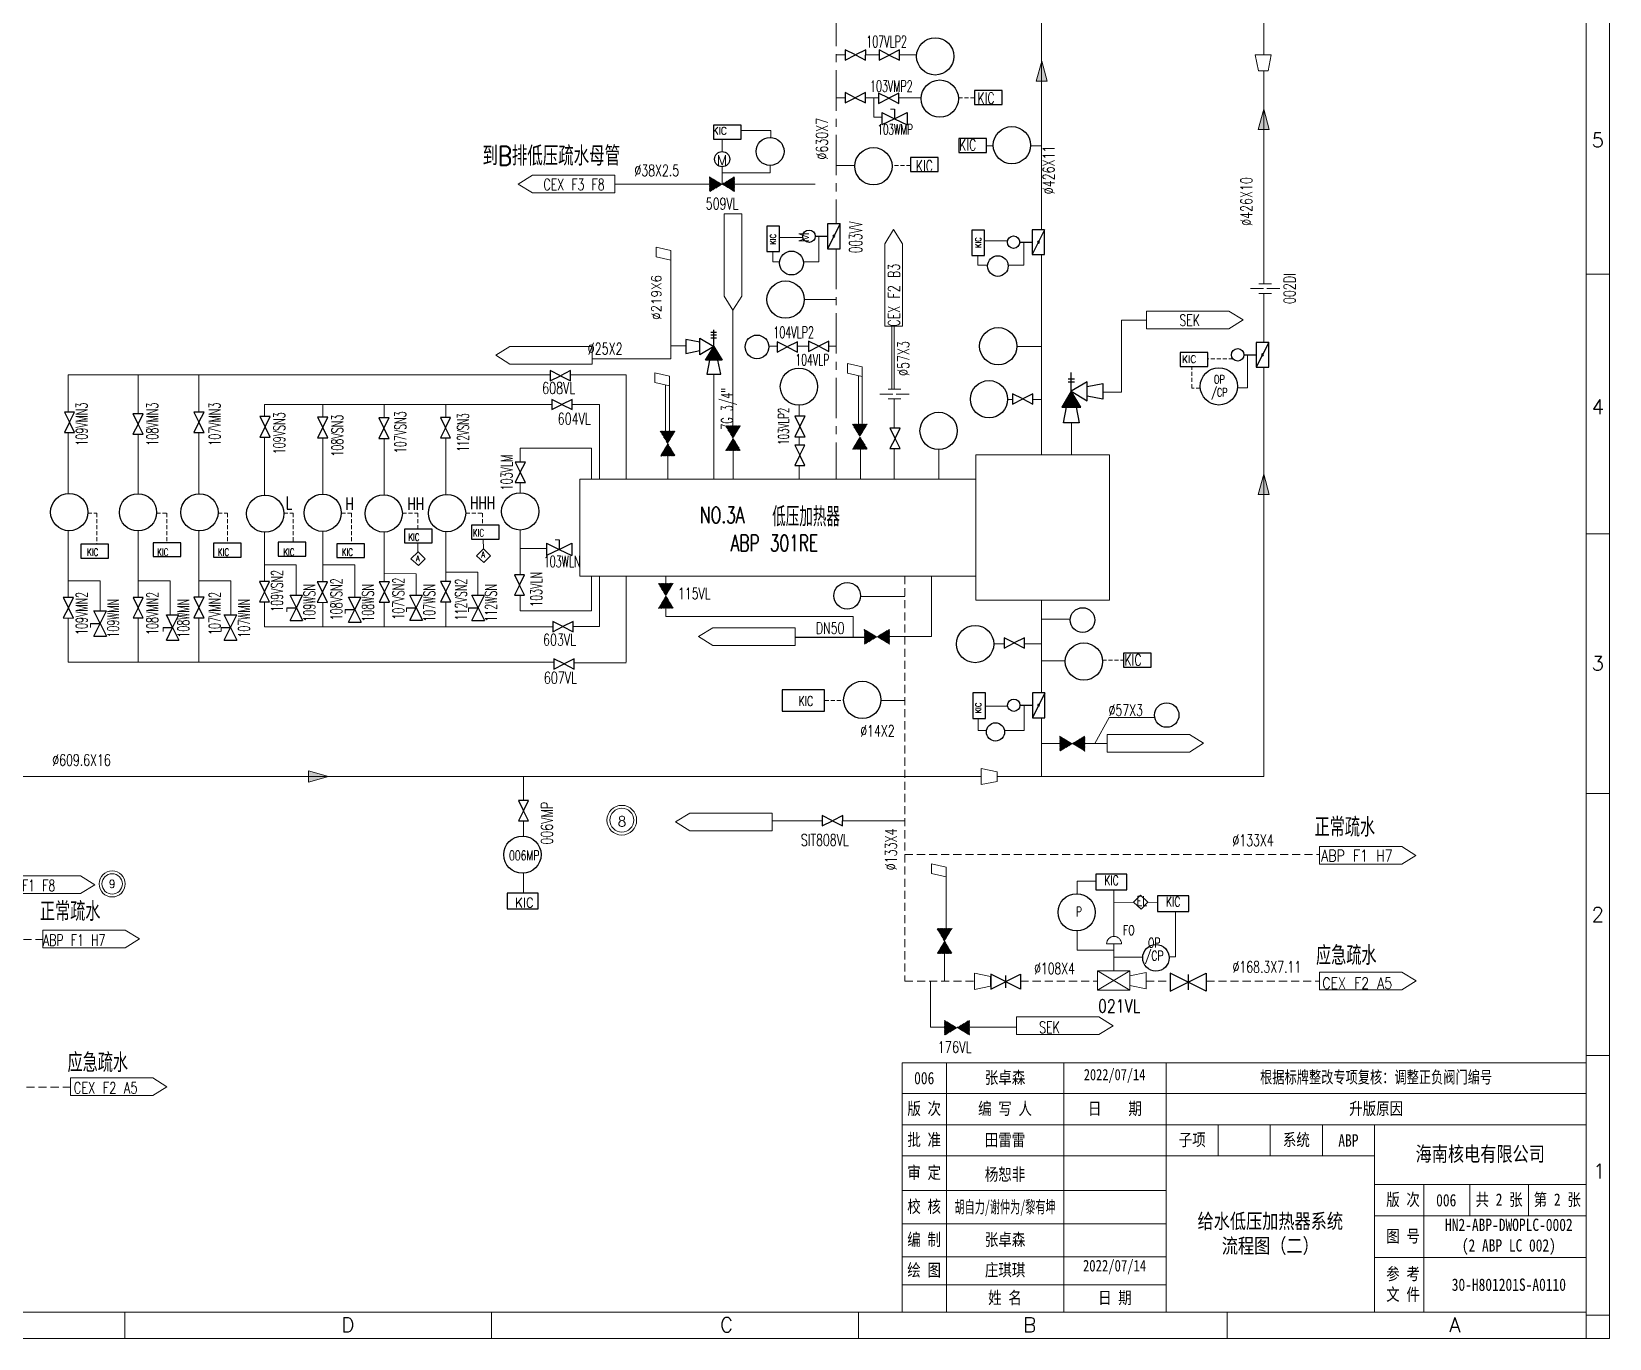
# Model space of a CAD drawing. Extents: x 1625 to 2548, y -928 to -269.
# Drawn here: x 2058.8 to 2547.6, y -928 to -523.1 of the extents above; entities that cross this region are included whole.
import ezdxf
from ezdxf.enums import TextEntityAlignment as Align

# ---------------------------------------------------------------- set-up
doc = ezdxf.new("R2010")
doc.units = 0
doc.header["$LTSCALE"] = 5
doc.header["$MEASUREMENT"] = 0
for name, pattern in [('CENTERX2', [4, 2.5, -0.5, 0.5, -0.5]), ('DASHED', [0.75, 0.5, -0.25]), ('DASHED2', [0.375, 0.25, -0.125]), ('HIDDEN', [7, 5, -2])]:
    doc.linetypes.add(name, pattern=pattern)
doc.layers.get('0').update_dxf_attribs({"linetype": 'CONTINUOUS'})
for name, color, linetype in [('1', 1, 'CONTINUOUS'), ('INSTRUMENT', 7, 'CONTINUOUS'), ('L1_', 7, 'CONTINUOUS')]:
    doc.layers.add(name, color=color, linetype=linetype)
doc.layers.add('TEXT', color=7, linetype='CONTINUOUS', lineweight=13)
doc.styles.add('HZ', font='txt', dxfattribs={"width": 0.73, "bigfont": 'hztxt'})
doc.styles.add('ROMANS', font='romans', dxfattribs={"width": 0.8, "height": 3, "bigfont": 'hztxt'})
doc.styles.get("Standard").update_dxf_attribs({"font": 'txt', "bigfont": 'hztxt'})
doc.styles.add('ZAD_STYLE', font='')
doc.styles.add('设备标注文字', font='txt.shx', dxfattribs={"width": 0.8, "height": 2, "bigfont": 'hztxt.shx'})
doc.styles.add('设备编号文字', font='txt.shx', dxfattribs={"height": 1.6, "bigfont": 'hztxt.shx'})
doc.styles.get('ZAD_STYLE').set_extended_font_data('SimSun')

# ---------------------------------------------------------------- blocks, each defined once
blk = doc.blocks.new('-传感器')
blk.add_circle((0, 0), 5.77)
blk = doc.blocks.new('-KIC')
blk.add_lwpolyline([(0, 0), (0, -6.57), (13.14, -6.57), (13.14, 0)], close=True)
blk = doc.blocks.new('-隔离阀')
for p, q in [((0.41, -0.14), (1.99, -3.31)), ((3.58, -0.14), (0.41, -0.14)), ((1.99, -3.31), (0.41, -6.47)), ((1.99, -3.31), (3.58, -0.14)), ((3.58, -6.48), (1.99, -3.31)), ((0.41, -6.47), (3.58, -6.48))]:
    blk.add_line(p, q)
at = {"const_width": 0.01}
blk.add_lwpolyline([(0.41, -0.14), (3.58, -0.14), (0.41, -6.47), (3.58, -6.48), (0.41, -0.14)], dxfattribs=at)
blk = doc.blocks.new('-控制器')
at = {"layer": 'TEXT', "color": 0, "lineweight": 13}
for p, q in [((1939.09, -699.21), (1939.09, -654.17)), ((1939.09, -654.17), (1980.49, -654.17)), ((1980.49, -654.17), (1980.49, -699.21)), ((1980.49, -699.21), (1939.09, -699.21))]:
    blk.add_line(p, q, dxfattribs=at)
blk.add_lwpolyline([(1939.09, -661.68), (1816.47, -661.68), (1816.47, -691.71), (1939.09, -691.71)], dxfattribs=at)
blk = doc.blocks.new('-方向')
at = {"layer": 'TEXT', "color": 0, "lineweight": 13}
blk.add_lwpolyline([(0.23, -0.29), (4.64, -3.03), (30.15, -3.03), (30.15, 2.44), (4.64, 2.44), (0.23, -0.29)], dxfattribs=at)
blk = doc.blocks.new('-隔离阀_关')
h = blk.add_hatch()
h.set_pattern_fill('ANSI31', color=256)
h.set_pattern_definition([(45, (-1783, -505), (-0.088388348, 0.088388348), [])])
h.paths.add_polyline_path([(-3.15, -2.99), (0.7, -0.68), (-3.15, 1.63)])
h.paths.add_polyline_path([(4.55, -2.99), (4.55, 1.63), (0.7, -0.68)])
at = {"const_width": 0.01}
blk.add_lwpolyline([(-3.15, 1.63), (-3.15, -2.99), (4.55, 1.63), (4.55, -2.99), (-3.15, 1.63)], dxfattribs=at)
blk = doc.blocks.new('-监控器')
at = {"color": 10}
for p, q in [((-3.38, 1.9), (-3.38, -2)), ((-3.38, 1.9), (0.53, -0.05)), ((0.53, 2.91), (0.53, -0.05)), ((0.53, -0.05), (4.43, 1.9)), ((4.43, 1.9), (4.43, -2)), ((0.53, -0.05), (-3.38, -2)), ((0.53, -0.05), (4.43, -2))]:
    blk.add_line(p, q, dxfattribs=at)
at = {"color": 1, "lineweight": 13}
blk.add_line((0.53, 2.91), (-0.7, 2.91), dxfattribs=at)
blk = doc.blocks.new('-安全阀_下右')
blk.add_hatch(color=256).paths.add_polyline_path([(2.67, -4.75), (-0.26, 0.13), (-3.19, -4.75)])
for p, q in [((-0.26, 0.13), (-0.26, 5.99)), ((-0.26, 0.13), (-3.19, -4.75)), ((-1.23, 4.04), (0.72, 4.04)), ((-1.23, 3.06), (0.72, 3.06)), ((4.62, 3.06), (-0.26, 0.13)), ((-0.26, 0.13), (4.62, -2.79)), ((2.67, -4.75), (-0.26, 0.13)), ((4.62, -2.79), (4.62, 3.06)), ((4.62, 1.6), (9.5, 2.57)), ((4.62, -1.33), (4.62, 1.6)), ((9.5, 2.57), (9.5, -2.31)), ((-3.19, -4.75), (2.67, -4.75)), ((-2.7, -9.63), (-1.72, -4.75)), ((-1.72, -4.75), (1.21, -4.75)), ((1.21, -4.75), (2.18, -9.63)), ((9.5, -2.31), (4.62, -1.33)), ((2.18, -9.63), (-2.7, -9.63))]:
    blk.add_line(p, q)
blk = doc.blocks.new('-安全阀_下左')
blk.add_hatch(color=256).paths.add_polyline_path([(2.1, -3.87), (-0.48, 0.44), (-3.07, -3.87)])
for p, q in [((-0.48, 0.44), (-0.48, 5.61)), ((-9.1, 2.6), (-9.1, -1.71)), ((-4.79, 1.73), (-9.1, 2.6)), ((-4.79, -2.15), (-4.79, 3.03)), ((-4.79, 3.03), (-0.48, 0.44)), ((-4.79, -0.85), (-4.79, 1.73)), ((-0.48, 0.44), (-4.79, -2.15)), ((-3.07, -3.87), (-0.48, 0.44)), ((0.38, 4.75), (-1.35, 4.75)), ((0.38, 3.89), (-1.35, 3.89)), ((0.38, 3.03), (-1.35, 3.03)), ((-0.48, 0.44), (2.1, -3.87)), ((-9.1, -1.71), (-4.79, -0.85)), ((2.1, -3.87), (-3.07, -3.87)), ((-1.78, -3.87), (-2.64, -8.18)), ((0.81, -3.87), (-1.78, -3.87)), ((1.67, -8.18), (0.81, -3.87)), ((-2.64, -8.18), (1.67, -8.18))]:
    blk.add_line(p, q)
blk = doc.blocks.new('-闸阀')
for p, q in [((5.13, -2.55), (-6.05, 3.04)), ((-6.05, -2.55), (5.13, 3.04)), ((-6.05, 3.04), (-6.05, -2.55)), ((-0.46, 2.57), (-0.46, -2.09)), ((5.13, 3.04), (5.13, -2.55))]:
    blk.add_line(p, q)
blk = doc.blocks.new('-单向闸阀')
for p, q in [((5.31, -2.04), (-3.94, 2.59)), ((-3.94, -2.04), (5.31, 2.59)), ((-3.94, 2.59), (-3.94, -2.04)), ((0.69, 2.2), (0.69, -1.65)), ((5.31, 2.59), (5.31, -2.04))]:
    blk.add_line(p, q)
at = {"layer": 'TEXT', "color": 0, "lineweight": 13}
blk.add_lwpolyline([(-8.95, -2.13), (-8.95, 2.87), (-3.95, 1.87), (-3.95, -1.13)], close=True, dxfattribs=at)
blk = doc.blocks.new('-电动蝶阀')
h = blk.add_hatch(color=256)
h.paths.add_polyline_path([(0.22, -1.12, 0.557537), (0.05, -0.85, 0.284079), (-0.12, -0.95)])
h.paths.add_polyline_path([(-0.12, -0.95, 0.557537), (0.05, -1.22, 0.284079), (0.22, -1.12)])
for p, q in [((2.55, -2.28), (-2.45, 0.22)), ((-2.45, 0.22), (-2.45, -2.28)), ((2.55, 0.22), (-2.45, 0.22)), ((0.05, 2.72), (0.05, 0.22)), ((2.55, -2.28), (2.55, 0.22)), ((-2.45, -2.28), (2.55, -2.28))]:
    blk.add_line(p, q)
blk.add_circle((0.05, 3.97), 1.25)
for start, end in [(90, 270), (270, 90)]:
    blk.add_arc((0.05, -1.03), 0.188, start, end)
blk = doc.blocks.new('-单向控制器')
at = {"layer": 'TEXT', "color": 0, "lineweight": 13}
for p, q in [((4.99, 2.87), (-5.02, 2.87)), ((4.99, -3.13), (-5.02, -3.13))]:
    blk.add_line(p, q, dxfattribs=at)
for points in [[(4.99, 2.87), (4.99, -3.13), (-5.02, 2.87), (-5.02, -3.13)], [(9.99, -2.63), (9.99, 2.37), (4.99, 1.37), (4.99, -1.63)]]:
    blk.add_lwpolyline(points, close=True, dxfattribs=at)
blk = doc.blocks.new('-分层器')
at = {"layer": 'TEXT', "color": 0, "lineweight": 13}
blk.add_lwpolyline([(3.81, 0.43), (-0.13, -3.51), (-4.5, 0.43), (-0.35, 4.59)], close=True, dxfattribs=at)
blk = doc.blocks.new('-蓄水池')
at = {"layer": 'TEXT', "color": 0, "lineweight": 13}
blk.add_line((-1.56, -1.02), (3.06, -1.02), dxfattribs=at)
blk.add_arc((0.75, -1.02), 2.31, 0, 180, dxfattribs=at)
blk = doc.blocks.new('-增压器')
at = {"layer": 'TEXT', "color": 0, "lineweight": 13}
blk.add_lwpolyline([(-2.02, -2.4), (-2.02, 2.6), (2.99, 1.6), (2.99, -1.4)], close=True, dxfattribs=at)
blk = doc.blocks.new('-缓流器')
at = {"layer": 'TEXT', "color": 0, "lineweight": 13}
for p, q in [((-0.9, 0.56), (-3.9, 0.56)), ((0.1, 0.56), (-2.9, 0.56)), ((1.6, 2.06), (-1.4, 2.06)), ((2.6, 2.06), (-0.4, 2.06)), ((1.1, 0.56), (4.1, 0.56)), ((2.1, 0.56), (5.11, 0.56)), ((1.6, -0.94), (-1.4, -0.94)), ((2.6, -0.94), (-0.4, -0.94))]:
    blk.add_line(p, q, dxfattribs=at)
blk = doc.blocks.new('-指示器')
at = {"layer": 'TEXT', "color": 0, "lineweight": 13}
for p, q in [((-2.5, 2.33), (-2.5, -0.67)), ((2.03, 1.33), (-2.5, 2.33)), ((2.03, -1.85), (2.03, 1.33)), ((2.03, -1.68), (-2.5, -0.67))]:
    blk.add_line(p, q, dxfattribs=at)

msp = doc.modelspace()

# ---------------------------------------------------------------- hatches: boundary and pattern name
at = {"lineweight": 13}
h = msp.add_hatch(color=0, dxfattribs=at)
h.paths.add_polyline_path([(2371.69, -532.28), (2371.69, -538.53), (2373.41, -538.53)])
h.paths.add_polyline_path([(2371.69, -532.28), (2371.69, -532.28), (2369.92, -538.53), (2371.69, -538.53)])
h = msp.add_hatch(color=0, dxfattribs=at)
h.paths.add_polyline_path([(2440.48, -547.18), (2440.48, -553.43), (2442.2, -553.43)])
h.paths.add_polyline_path([(2440.48, -547.18), (2440.48, -547.18), (2438.71, -553.43), (2440.48, -553.43)])
h = msp.add_hatch(color=0, dxfattribs=at)
h.paths.add_polyline_path([(2440.48, -660.27), (2440.48, -666.51), (2442.2, -666.51)])
h.paths.add_polyline_path([(2440.48, -660.27), (2440.48, -660.27), (2438.71, -666.51), (2440.48, -666.51)])
h = msp.add_hatch(color=0, dxfattribs=at)
h.paths.add_polyline_path([(2150.75, -753.92), (2144.5, -753.92), (2144.5, -755.64)])
h.paths.add_polyline_path([(2150.75, -753.92), (2150.75, -753.92), (2144.5, -752.15), (2144.5, -753.92)])

# ---------------------------------------------------------------- linework, layer by layer
at = {"color": 0, "lineweight": 13}
for p, q in [((2540.32, -920.75), (2540.32, -276.82)), ((2371.67, -584.52), (2371.67, -519.43)), ((2440.46, -519.43), (2440.46, -530.34)), ((2327.64, -530.31), (2332.95, -530.31)), ((2371.69, -532.28), (2369.92, -538.53)), ((2373.41, -538.53), (2371.69, -532.28)), ((2369.92, -538.53), (2373.41, -538.53)), ((2327.45, -543.67), (2334.35, -543.67)), ((2440.48, -547.18), (2438.71, -553.43)), ((2442.2, -553.43), (2440.48, -547.18)), ((2272.69, -560.32), (2272.69, -556.47)), ((2278.57, -553.74), (2287.75, -553.74)), ((2287.75, -553.74), (2287.73, -555.96)), ((2438.71, -553.43), (2442.2, -553.43)), ((2272.68, -570.45), (2272.68, -565.01)), ((2287.61, -566.91), (2272.68, -566.91)), ((2287.61, -564.59), (2287.61, -566.91)), ((2302.6, -586.54), (2302.6, -594.51)), ((2288.39, -594.51), (2288.39, -591.28)), ((2290.44, -586.91), (2297.72, -586.91)), ((2353.98, -587.94), (2361.1, -587.94)), ((2366.16, -588.37), (2366.16, -595.53)), ((2290.47, -594.51), (2288.39, -594.51)), ((2302.6, -594.51), (2297.84, -594.51)), ((2351.94, -595.53), (2351.94, -592.55)), ((2354.93, -595.53), (2351.94, -595.53)), ((2366.16, -595.53), (2361.29, -595.53)), ((2371.67, -592.21), (2371.67, -654.25)), ((2440.46, -604.25), (2440.46, -619.44)), ((2298.1, -606.16), (2308.03, -606.16)), ((2396.41, -634.86), (2396.41, -612.5)), ((2404.19, -612.5), (2396.41, -612.5)), ((2256.82, -624.53), (2256.82, -620.52)), ((2289.7, -620.59), (2287.13, -620.59)), ((2299.45, -620.59), (2296.04, -620.59)), ((2305.79, -620.59), (2308.03, -620.59)), ((2232.47, -624.53), (2256.82, -624.53)), ((2435.45, -623.29), (2435.45, -633.5)), ((2219.41, -629.51), (2070.07, -629.51)), ((2070.07, -641), (2070.07, -629.51)), ((2091.81, -641.53), (2091.81, -629.51)), ((2110.62, -641), (2110.62, -629.51)), ((2242.99, -636.12), (2242.99, -629.51)), ((2440.46, -627.13), (2440.46, -753.9)), ((2390.62, -634.86), (2396.41, -634.86)), ((2435.45, -633.5), (2432.31, -633.5)), ((2219.88, -638.61), (2130.87, -638.61)), ((2130.87, -642.41), (2130.87, -638.61)), ((2148.98, -642.62), (2148.98, -638.61)), ((2168.01, -642.83), (2168.01, -638.61)), ((2187.1, -642.67), (2187.1, -638.61)), ((2242.99, -661.76), (2242.99, -636.12)), ((2296.52, -642.3), (2296.52, -638.9)), ((2070.07, -647.33), (2070.07, -666.24)), ((2091.81, -647.87), (2091.81, -666.29)), ((2110.62, -647.33), (2110.62, -666.3)), ((2130.87, -648.75), (2130.87, -666.7)), ((2148.98, -648.95), (2148.98, -666.43)), ((2168.01, -649.17), (2168.01, -666.64)), ((2187.1, -649.01), (2187.1, -666.54)), ((2296.52, -648.64), (2296.52, -651.21)), ((2210.07, -652.16), (2232.26, -652.16)), ((2210.07, -652.16), (2210.07, -656.47)), ((2232.26, -652.16), (2232.26, -661.76)), ((2255.88, -654.6), (2255.88, -661.76)), ((2232.26, -661.76), (2232.26, -661.76)), ((2440.48, -660.26), (2438.71, -666.51)), ((2442.2, -666.51), (2440.48, -660.27)), ((2438.71, -666.51), (2442.2, -666.51)), ((2070.07, -677.75), (2070.07, -698.45)), ((2091.81, -677.82), (2091.81, -698.44)), ((2110.62, -677.83), (2110.62, -698.36)), ((2130.87, -678.22), (2130.87, -693.46)), ((2148.98, -677.96), (2148.98, -693.6)), ((2168.01, -678.17), (2168.01, -693.56)), ((2187.1, -678.05), (2187.1, -693.45)), ((2210.07, -683.24), (2218.28, -683.24)), ((2140.78, -688.29), (2130.87, -688.29)), ((2140.78, -697.74), (2140.78, -688.29)), ((2158.89, -688.29), (2148.98, -688.29)), ((2158.89, -698.3), (2158.89, -688.29)), ((2079.98, -693.23), (2070.07, -693.23)), ((2079.98, -702.61), (2079.98, -693.23)), ((2101.72, -693.23), (2091.81, -693.23)), ((2101.72, -703.85), (2101.72, -693.23)), ((2120.52, -693.23), (2110.62, -693.23)), ((2120.52, -703.83), (2120.52, -693.23)), ((2177.92, -691.07), (2168.01, -691.02)), ((2177.92, -697.69), (2177.92, -691.07)), ((2197.01, -690.56), (2187.1, -690.56)), ((2197.01, -697.74), (2197.01, -690.56)), ((2232.26, -702.58), (2232.26, -691.79)), ((2232.26, -691.92), (2232.26, -691.92)), ((2242.99, -691.79), (2242.99, -718.49)), ((2255.26, -691.79), (2255.26, -694.08)), ((2210.07, -697.74), (2210.07, -702.58)), ((2315.57, -698.1), (2329.27, -698.1)), ((2130.87, -699.8), (2130.87, -707.48)), ((2148.98, -699.93), (2148.98, -707.48)), ((2168.01, -699.9), (2168.01, -707.48)), ((2187.1, -699.76), (2187.1, -707.48)), ((2255.26, -701.78), (2255.26, -704.3)), ((2371.67, -727.98), (2371.67, -699.3)), ((2070.07, -704.79), (2070.07, -718.49)), ((2091.81, -704.78), (2091.81, -718.49)), ((2110.62, -704.7), (2110.62, -718.49)), ((2130.87, -707.48), (2220.22, -707.48)), ((2255.26, -704.3), (2313.24, -704.3)), ((2313.24, -710.83), (2313.24, -704.3)), ((2070.07, -718.49), (2220.55, -718.49)), ((2242.99, -718.71), (2242.99, -718.71)), ((2354.3, -732.08), (2361.13, -732.08)), ((2366.21, -731.83), (2366.21, -739.68)), ((2352, -739.68), (2352, -735.9)), ((2371.67, -753.9), (2371.67, -735.68)), ((2388.15, -743.69), (2392.57, -735.62)), ((2392.57, -735.62), (2406.7, -735.61)), ((2392.57, -735.62), (2392.57, -735.62)), ((2354.58, -739.68), (2352, -739.68)), ((2366.21, -739.68), (2360.16, -739.68)), ((2150.75, -753.92), (2144.5, -752.15)), ((2144.5, -752.15), (2144.5, -755.64)), ((2329.29, -753.9), (1944.96, -753.9)), ((2144.5, -755.64), (2150.75, -753.92)), ((2211.14, -753.9), (2211.14, -761.32)), ((2352.89, -753.9), (2329.29, -753.9)), ((2440.46, -753.9), (2357.9, -753.9)), ((2211.14, -767.66), (2211.14, -772.33)), ((2303.69, -767.66), (2288.2, -767.61)), ((2329.3, -767.67), (2310.02, -767.67)), ((2540.32, -780.04), (2540.32, -920.75)), ((2211.2, -783.84), (2211.2, -790.01)), ((2382.63, -786.27), (2382.62, -790.2)), ((2388.42, -786.27), (2382.63, -786.27)), ((2394.03, -803.42), (2394.03, -788.99)), ((2400.14, -792.86), (2394.03, -792.88)), ((2404.53, -792.86), (2407.58, -792.88)), ((2413.17, -795.66), (2413.17, -809.74)), ((2382.63, -807.72), (2382.63, -801.73)), ((2394.03, -807.72), (2382.63, -807.72)), ((2402.98, -809.83), (2394.03, -809.83)), ((2413.17, -809.74), (2411.18, -809.74)), ((2337.24, -831.58), (2337.24, -817.27)), ((2341.59, -831.58), (2337.24, -831.58)), ((2349.29, -831.58), (2363.92, -831.58)), ((2385.54, -861.78), (2465.69, -861.78)), ((2465.69, -861.78), (2540.32, -861.78)), ((1633.2, -919.77), (2540.32, -919.77)), ((2263.21, -919.77), (2540.32, -919.77)), ((2290.92, -919.77), (2540.32, -919.77)), ((2540.32, -920.75), (2547.54, -920.75)), ((2540.32, -920.75), (2540.32, -927.95))]:
    msp.add_line(p, q, dxfattribs=at)
at = {"lineweight": 13}
for p, q in [((2319.68, -549.67), (2319.68, -543.67)), ((2322.15, -549.67), (2319.68, -549.67))]:
    msp.add_line(p, q, dxfattribs=at)
at = {"color": 0, "linetype": 'DASHED2', "lineweight": 13}
for p, q in [((2350.85, -543.67), (2345.87, -543.67)), ((2331.04, -564.65), (2325.33, -564.65)), ((2430.93, -624.51), (2423.15, -624.51)), ((2418.16, -633.56), (2418.15, -626.85)), ((2420.82, -633.56), (2418.16, -633.56)), ((2076.19, -672.27), (2078.95, -672.27)), ((2078.95, -672.27), (2078.95, -681.94)), ((2097.48, -672.27), (2100.69, -672.27)), ((2100.69, -672.27), (2100.69, -681.5)), ((2116.54, -672.27), (2119.49, -672.27)), ((2119.49, -672.27), (2119.49, -681.65)), ((2136.91, -672.27), (2139.75, -672.27)), ((2139.75, -672.27), (2139.75, -681.35)), ((2154.72, -672.27), (2157.86, -672.27)), ((2157.86, -672.27), (2157.86, -681.79)), ((2173.63, -672.27), (2178.47, -672.27)), ((2178.47, -672.27), (2178.47, -677.23)), ((2193.24, -672.27), (2198.48, -672.27)), ((2198.48, -672.27), (2198.48, -676.06)), ((2390.5, -717.83), (2397.01, -717.83)), ((2304.45, -730.36), (2310.33, -730.36))]:
    msp.add_line(p, q, dxfattribs=at)
at = {"color": 0, "linetype": 'DASHED', "lineweight": 13}
for p, q in [((2354.59, -558.52), (2356.68, -558.52)), ((2329.27, -691.79), (2329.32, -817.27))]:
    msp.add_line(p, q, dxfattribs=at)
at = {"color": 0, "linetype": 'CENTERX2', "lineweight": 13}
msp.add_line((2308.03, -590.39), (2308.03, -661.76), dxfattribs=at)
at = {"color": 9}
msp.add_line((2316.79, -710.83), (2295.31, -710.81), dxfattribs=at)
at = {"color": 0, "lineweight": 13, "ltscale": 1.5}
for p, q in [((2547.56, -837.5), (2547.56, -912.81)), ((2426.37, -871.43), (2426.37, -861.78)), ((2442.5, -871.43), (2442.5, -861.78)), ((2458.64, -871.43), (2458.64, -861.78))]:
    msp.add_line(p, q, dxfattribs=at)
at = {"color": 0, "linetype": 'Continuous', "lineweight": 13}
for p, q in [((2328.42, -842.55), (2540.32, -842.55)), ((2342.17, -919.77), (2342.17, -842.55)), ((2342.17, -910.18), (2342.17, -842.55)), ((2378.49, -842.55), (2378.49, -919.77)), ((2378.49, -842.55), (2378.49, -910.18)), ((2410.24, -842.55), (2410.24, -919.77)), ((2410.24, -842.55), (2410.24, -910.45)), ((2328.42, -852.13), (2540.32, -852.13)), ((2328.42, -861.78), (2385.54, -861.78)), ((2474.77, -861.78), (2474.77, -919.77)), ((2328.39, -871.43), (2474.77, -871.43)), ((2328.42, -882.13), (2410.24, -882.13)), ((2474.77, -880.31), (2540.32, -880.31)), ((2490.03, -880.38), (2490.03, -919.77)), ((2504.27, -880.31), (2504.27, -890.02)), ((2522.48, -880.31), (2522.48, -890.02)), ((2328.42, -892.45), (2410.24, -892.45)), ((2474.77, -890.01), (2540.32, -890.01)), ((2328.42, -902.64), (2410.24, -902.64)), ((2474.77, -902.9), (2540.32, -902.9)), ((2328.34, -911.31), (2410.24, -911.31))]:
    msp.add_line(p, q, dxfattribs=at)
at = {"color": 0, "lineweight": 13, "ltscale": 2}
msp.add_line((2328.42, -842.55), (2328.42, -919.77), dxfattribs=at)
at = {"color": 0, "lineweight": 13}
for points in [[(2540.32, -920.75), (2540.32, -277.5)], [(2547.56, -598.33), (2540.32, -598.33)], [(2547.56, -678.76), (2540.32, -678.76)], [(2547.56, -759.2), (2540.31, -759.2)], [(2547.56, -840.31), (2540.32, -840.31)], [(2087.67, -927.95), (2087.67, -919.77)], [(2201.29, -927.95), (2201.29, -919.77)], [(2314.92, -927.95), (2314.92, -919.77)], [(2429.17, -927.95), (2429.17, -919.77)]]:
    msp.add_lwpolyline(points, dxfattribs=at)
for centre, radius in [((2241.61, -767.42), 4.6), ((2241.61, -767.42), 3.71), ((2083.73, -787.16), 4.04), ((2083.73, -787.16), 3.15)]:
    msp.add_circle(centre, radius, dxfattribs=at)
at = {"layer": '1', "color": 0, "lineweight": 13}
msp.add_line((1625.29, -927.95), (2547.56, -927.95), dxfattribs=at)
msp.add_lwpolyline([(2547.56, -927.95), (2547.56, -268.95)], dxfattribs=at)
at = {"layer": 'L1_', "color": 0, "lineweight": 13}
for p, q in [((2178.47, -684.3), (2178.43, -681.52)), ((2198.73, -683.37), (2198.7, -680.34))]:
    msp.add_line(p, q, dxfattribs=at)
at = {"layer": 'TEXT', "color": 0, "lineweight": 13}
for p, q in [((2310.82, -530.31), (2308.03, -530.31)), ((2321.3, -530.31), (2317.15, -530.31)), ((2440.46, -535.35), (2440.46, -601.25)), ((2310.77, -543.67), (2308.03, -543.67)), ((2321.11, -543.67), (2317.1, -543.67)), ((2371.6, -558.57), (2368.21, -558.57)), ((2308.03, -564.65), (2313.81, -564.65)), ((2276.04, -645.24), (2276.02, -609.48)), ((2261.47, -620.52), (2256.82, -620.52)), ((2371.42, -620.66), (2363.96, -620.66)), ((2242.99, -629.51), (2225.74, -629.51)), ((2270.14, -661.76), (2270.14, -629.28)), ((2226.21, -638.61), (2234.67, -638.61)), ((2234.67, -638.61), (2234.67, -661.76)), ((2361.13, -637.06), (2362.64, -637.06)), ((2368.98, -637.06), (2371.47, -637.06)), ((2380.89, -654.25), (2380.89, -644.33)), ((2339.78, -661.76), (2339.78, -652.6)), ((2210.07, -662.81), (2210.07, -666)), ((2210.07, -677.53), (2210.07, -691.41)), ((2234.67, -707.41), (2234.67, -691.79)), ((2210.07, -702.58), (2232.26, -702.58)), ((2226.55, -707.41), (2234.67, -707.41)), ((2371.67, -705.14), (2380.53, -705.14)), ((2356.83, -712.78), (2360.03, -712.78)), ((2366.37, -712.78), (2371.67, -712.78)), ((2371.67, -718.04), (2378.99, -718.04)), ((2242.99, -718.71), (2226.89, -718.71)), ((2329.28, -730.38), (2321.86, -730.39)), ((2394.03, -805.73), (2394.03, -814.11))]:
    msp.add_line(p, q, dxfattribs=at)
at = {"layer": 'TEXT', "color": 0, "linetype": 'DASHED', "lineweight": 13}
msp.add_line((2365.13, -817.27), (2389, -817.27), dxfattribs=at)
at = {"layer": 'TEXT', "color": 0, "linetype": 'CENTERX2', "lineweight": 13}
msp.add_lwpolyline([(2208.5, -355.14), (2308.03, -355.14), (2308.03, -582.69)], dxfattribs=at)
at = {"layer": 'TEXT', "color": 0, "lineweight": 13}
for points in [[(2268.81, -570.45), (2239.45, -570.45)], [(2256.82, -620.52), (2256.82, -594.1)], [(2325.22, -633.91), (2325.22, -614.36)], [(2316.08, -645.24), (2316.1, -630.13)], [(2255.19, -646.9), (2255.19, -632.61)], [(2256.38, -646.9), (2256.37, -633.05)], [(2276.1, -661.76), (2276.1, -652.94)], [(2315.58, -661.76), (2315.58, -652.25)], [(2296.52, -661.76), (2296.52, -657.55)], [(2337.55, -691.79), (2337.55, -710.53), (2324.49, -710.53)], [(2371.67, -743.69), (2377.32, -743.69)], [(2385.02, -743.69), (2391.92, -743.69)], [(2342.09, -801.93), (2342.1, -785.17)], [(2341.59, -817.27), (2341.59, -807.6)]]:
    msp.add_lwpolyline(points, dxfattribs=at)
at = {"layer": 'TEXT', "color": 0, "linetype": 'HIDDEN', "lineweight": 13}
for points in [[(2276.51, -570.45), (2308.03, -570.45)], [(2326.03, -633.91), (2326.03, -614.36)], [(2314.89, -645.24), (2314.89, -629.69)], [(2326.03, -645.99), (2326.03, -636.91)], [(2326.03, -661.76), (2326.03, -652.32)]]:
    msp.add_lwpolyline(points, dxfattribs=at)
at = {"layer": 'TEXT', "color": 0, "linetype": 'DASHED', "lineweight": 13}
for points in [[(2329.3, -778.05), (2457.69, -778.05)], [(1921.26, -804.39), (2062.25, -804.39)], [(2329.31, -817.27), (2350.87, -817.27)], [(2404.01, -817.27), (2411.5, -817.27)], [(2422.68, -817.27), (2457.76, -817.27)], [(2027.16, -850.13), (2070.79, -850.13)]]:
    msp.add_lwpolyline(points, dxfattribs=at)

# ---------------------------------------------------------------- block references
for name, p in [('-传感器', (2338.69, -530.83)), ('-监控器', (2325.53, -550.07)), ('-传感器', (2362.45, -558.34)), ('-传感器', (2319.57, -564.85)), ('-方向', (2209.3, -570.1)), ('-隔离阀_关', (2271.97, -569.75)), ('-指示器', (2254.79, -592.24)), ('-传感器', (2292.34, -606.15)), ('-缓流器', (2440.31, -603.31)), ('-安全阀_下左', (2270.57, -621.1)), ('-传感器', (2358.2, -620.59)), ('-方向', (2202.32, -623.1)), ('-指示器', (2254.33, -631.19)), ('-传感器', (2296.48, -633.13)), ('-指示器', (2314.07, -628.28)), ('-安全阀_下右', (2381.12, -634.7)), ('-传感器', (2426.56, -633.05)), ('-缓流器', (2325.48, -635.97)), ('-传感器', (2355.37, -637.01)), ('-隔离阀', (2068.51, -640.86)), ('-隔离阀', (2089.77, -641.39)), ('-隔离阀', (2108.62, -640.86)), ('-隔离阀', (2129.09, -642.28)), ('-隔离阀', (2146.95, -642.48)), ('-隔离阀', (2165.94, -642.69)), ('-隔离阀', (2184.99, -642.53)), ('-隔离阀', (2294.79, -642.17)), ('-传感器', (2339.74, -646.83)), ('-隔离阀', (2324.25, -645.85)), ('-控制器', (412.16, -0.08)), ('-隔离阀', (2294.76, -651.08)), ('-隔离阀', (2208.16, -656.33)), ('-传感器', (2070.43, -671.99)), ('-传感器', (2091.72, -672.06)), ('-传感器', (2110.78, -672.06)), ('-传感器', (2131.14, -672.46)), ('-传感器', (2148.95, -672.2)), ('-传感器', (2167.86, -672.4)), ('-传感器', (2187.47, -672.3)), ('-传感器', (2210.14, -671.77)), ('-监控器', (2221.66, -683.47)), ('-隔离阀', (2128.91, -693.33)), ('-隔离阀', (2146.87, -693.46)), ('-隔离阀', (2166.08, -693.42)), ('-隔离阀', (2185.08, -693.32)), ('-隔离阀', (2207.92, -691.27)), ('-隔离阀', (2068.18, -698.31)), ('-隔离阀', (2089.8, -698.3)), ('-隔离阀', (2108.63, -698.23)), ('-方向', (2265.17, -710.25)), ('-隔离阀_关', (2319.94, -709.92)), ('-传感器', (2351.06, -712.86)), ('-KIC', (2291.31, -727.07)), ('-隔离阀_关', (2380.47, -743.02)), ('-增压器', (2354.91, -753.99)), ('-隔离阀', (2209.17, -761.18)), ('-方向', (2258.05, -767.69)), ('-传感器', (2210.82, -778.09)), ('-指示器', (2340.06, -783.31)), ('-传感器', (2382.51, -795.96)), ('-蓄水池', (2393.36, -804.71)), ('-单向闸阀', (2359.82, -817.7)), ('-单向控制器', (2394.02, -816.98)), ('-闸阀', (2417.55, -817.84)), ('-隔离阀_关', (2344.75, -831.02))]:
    msp.add_blockref(name, p)
for name, p, rotation in [('-隔离阀', (2310.68, -532.37), 90), ('-隔离阀', (2321.17, -532.42), 90), ('-增压器', (2440.2, -532.36), 270), ('-隔离阀', (2310.63, -545.64), 90), ('-隔离阀', (2320.97, -545.79), 90), ('-传感器', (2340.11, -543.9), 87.64924036852736), ('-方向', (2275.73, -609.71), 89.99999999999999), ('-方向', (2326.1, -584.21), 270), ('-方向', (2434.34, -612.76), 180), ('-隔离阀', (2289.57, -622.82), 90), ('-隔离阀', (2299.31, -622.6), 90), ('-隔离阀', (2219.27, -631.73), 90), ('-隔离阀', (2369.12, -634.95), 270), ('-隔离阀', (2219.74, -640.66), 90), ('-隔离阀_关', (2316.04, -647.92), 270), ('-隔离阀_关', (2256.51, -650.05), 270), ('-隔离阀_关', (2276.75, -648.4), 270), ('-隔离阀_关', (2255.93, -697.23), 270), ('-监控器', (2140.74, -702.17), 90), ('-监控器', (2158.84, -702.73), 90), ('-监控器', (2177.82, -702.13), 90), ('-监控器', (2197.04, -702.17), 90), ('-监控器', (2079.93, -707.04), 90), ('-监控器', (2102.41, -708.28), 90), ('-监控器', (2120.37, -708.26), 90), ('-隔离阀', (2220.08, -709.46), 90), ('-隔离阀', (2359.89, -714.5), 90), ('-传感器', (2384.76, -718.28), 87.64924036854754), ('-隔离阀', (2220.41, -721), 90), ('-传感器', (2316.1, -730.15), 267.6492403685476), ('-方向', (2422.07, -743.86), 180), ('-隔离阀', (2303.55, -769.59), 90), ('-方向', (2487.84, -778.63), 180), ('-方向', (2078.6, -787.7), 180), ('-方向', (2092.39, -804.48), 180), ('-隔离阀_关', (2342.26, -804.15), 270), ('-方向', (2487.9, -817.51), 180), ('-方向', (2394.07, -831.41), 180), ('-方向', (2100.94, -850.29), 180)]:
    msp.add_blockref(name, p, dxfattribs=dict(rotation=rotation))
for name, p, xscale, yscale, zscale in [('-KIC', (2350.85, -541.44), 0.6515310357799144, 0.6515310357799144, 0.6515310357799144), ('-KIC', (2270.01, -552.18), 0.6515310357799144, 0.6515310357799144, 0.6515310357799144), ('-传感器', (2287.55, -560.27), 0.7486476748433847, 0.7486476748433847, 0.7486476748433847), ('-KIC', (2346.03, -556.27), 0.6515310357799144, 0.6515310357799144, 0.6515310357799144), ('-传感器', (2272.68, -562.66), 0.406677260163865, 0.406677260163865, 0.406677260163865), ('-KIC', (2331.04, -562.17), 0.6515310357799144, 0.6515310357799144, 0.6515310357799144), ('-传感器', (2294.16, -594.83), 0.6407900077786539, 0.6407900077786539, 0.6407900077786539), ('-传感器', (2358.11, -595.77), 0.5526964132968936, 0.5526964132968936, 0.5526964132968936), ('-传感器', (2283.48, -620.82), 0.635382183620076, 0.635382183620076, 0.635382183620076), ('-KIC', (2414.59, -622.57), 0.6515310357799144, 0.6515310357799144, 0.6515310357799144), ('-KIC', (2174.27, -677.23), 0.6515310357799144, 0.6515310357799144, 0.6515310357799144), ('-KIC', (2195.02, -676.06), 0.6515310357799144, 0.6515310357799144, 0.6515310357799144), ('-KIC', (2074.06, -681.94), 0.6515310357799144, 0.6515310357799144, 0.6515310357799144), ('-KIC', (2096.43, -681.5), 0.6515310357799144, 0.6515310357799144, 0.6515310357799144), ('-KIC', (2115.11, -681.65), 0.6515310357799144, 0.6515310357799144, 0.6515310357799144), ('-KIC', (2135.13, -681.35), 0.6515310357799144, 0.6515310357799144, 0.6515310357799144), ('-KIC', (2153.37, -681.79), 0.6515310357799144, 0.6515310357799144, 0.6515310357799144), ('-分层器', (2178.66, -686.72), 0.526864157118524, 0.526864157118524, 0.526864157118524), ('-分层器', (2198.92, -685.79), 0.526864157118524, 0.526864157118524, 0.526864157118524), ('-传感器', (2384.34, -705.43), 0.6627069064347078, 0.6627069064347078, 0.6627069064347078), ('-传感器', (2410.41, -734.87), 0.6559648143327828, 0.6559648143327828, 0.6559648143327828), ('-传感器', (2357.37, -740.07), 0.4890376204472293, 0.4890376204472293, 0.4890376204472293), ('-KIC', (2388.42, -784.17), 0.7336008533998295, 0.7336008533998295, 0.7336008533998295), ('-KIC', (2206.07, -790.01), 0.7336008533998295, 0.7336008533998295, 0.7336008533998295), ('-分层器', (2402.52, -793.08), 0.526864157118524, 0.526864157118524, 0.526864157118524), ('-KIC', (2407.58, -790.84), 0.7336008533998295, 0.7336008533998295, 0.7336008533998295)]:
    msp.add_blockref(name, p, dxfattribs=dict(xscale=xscale, yscale=yscale, zscale=zscale))
for name, p, xscale, yscale, zscale, rotation in [('-KIC', (2286.49, -591.28), 0.6009475963122385, 0.6009475963122385, 0.6009475963122385, 90), ('-电动蝶阀', (2305.71, -586.62), 1.538930263417512, 1.538930263417512, 1.538930263417512, 90), ('-KIC', (2350.03, -592.55), 0.6009475963122385, 0.6009475963122385, 0.6009475963122385, 90), ('-电动蝶阀', (2369.09, -588.44), 1.538930263417512, 1.538930263417512, 1.538930263417512, 90), ('-电动蝶阀', (2438.51, -623.36), 1.538930263417512, 1.538930263417512, 1.538930263417512, 90), ('-传感器', (2311.45, -697.9), 0.7160152644415222, 0.7160152644415222, 0.7160152644415222, 267.6492403685476), ('-KIC', (2405.57, -720.01), 0.6515310357799196, 0.6515310357799196, 0.6515310357799196, 179.9999999999996), ('-KIC', (2350.35, -735.9), 0.6009475963122385, 0.6009475963122385, 0.6009475963122385, 90), ('-电动蝶阀', (2369.14, -731.9), 1.538930263417512, 1.538930263417512, 1.538930263417512, 90), ('-传感器', (2407.08, -810.07), 0.7128529668943048, 0.7128529668943048, 0.7128529668943048, 87.64924036854754)]:
    msp.add_blockref(name, p, dxfattribs=dict(xscale=xscale, yscale=yscale, zscale=zscale, rotation=rotation))

# ---------------------------------------------------------------- texts
at = {"color": 0, "lineweight": 13}
for s, height, p in [('5', 4.5, (2542.03, -558.98)), ('4', 4.5, (2542.03, -641.6)), ('3', 4.5, (2542.03, -721.08)), ('8', 3.15, (2240.31, -769.36)), ('9', 2.52, (2082.67, -788.42)), ('2', 4.5, (2542.03, -798.88)), ('1', 4.5, (2542.47, -878.38)), ('      D', 4.5, (2128.52, -925.99)), ('      C', 4.5, (2245.84, -925.99)), ('B', 4.5, (2365.92, -925.99)), ('      A', 4.5, (2471.76, -925.99))]:
    msp.add_text(s, height=height, dxfattribs=at).set_placement(p)
for s, style, width, p in [(' KIC', 'HZ', 0.7, (2294.52, -732)), (' 006MP', '设备编号文字', 0.7, (2204.8, -779.83)), (' KIC', '设备编号文字', 0.9, (2206.15, -794.44))]:
    msp.add_text(s, height=2.998, dxfattribs=dict(at, style=style, width=width)).set_placement(p)
at = {"color": 0, "linetype": 'Continuous', "lineweight": 13, "ltscale": 1.6, "attachment_point": 5, "style": '设备标注文字'}
for s, insert, char_height, width in [('{\\fSimSun|b0|i0|c134|p2;006}', (2335.29, -847.34), 3.825, 86.9868), ('{\\fSimSun|b0|i0|c134|p2;2022/07/14}', (2394.26, -846.66), 3.5, 102.3375), ('{\\fSimSun|b0|i0|c134|p2;\\W0.73;\\C7;根据标牌整改专项复核：调整正负阀门编号}', (2475.28, -847.22), 3.8, 188.3515), ('\\pxqc;{\\fSimSun|b0|i0|c134|p2;\\H0.8772x;版 次}', (2335.29, -856.96), 4.3605, 86.9868), ('{\\fSimSun|b0|i0|c134|p2;\\H0.8772x;升版原因}', (2475.28, -856.96), 4.3605, 86.9868), ('{\\fSimSun|b0|i0|c134|p2;\\H0.8772x;批 准}', (2335.28, -866.6), 4.3605, 86.9868), ('{\\fSimSun|b0|i0|c134|p2;审 定}', (2335.27, -876.78), 3.825, 86.9868), ('{\\fSimSun|b0|i0|c134|p2;校 核}', (2335.27, -887.29), 3.825, 86.9868), ('{\\fSimSun|b0|i0|c134|p2;版 次}', (2483.62, -885.16), 3.825, 86.9868), ('{\\fSimSun|b0|i0|c134|p2;006}', (2497, -885.16), 3.825, 86.9868), ('{\\fSimSun|b0|i0|c134|p2;共 2 张}', (2513.37, -885.16), 3.825, 86.9868), ('{\\fSimSun|b0|i0|c134|p2;第 2 张}', (2531.4, -885.16), 3.825, 86.9868), ('{\\fSimSun|b0|i0|c134|p2;图 号}', (2483.62, -896.45), 3.825, 86.9868), ('{\\fSimSun|b0|i0|c134|p2;编 制}', (2335.26, -897.54), 3.825, 86.9868), ('{\\fSimSun|b0|i0|c134|p2;绘 图}', (2335.26, -906.98), 3.825, 86.9868), ('{\\fSimSun|b0|i0|c134|p2;2022/07/14}', (2394.26, -905.85), 3.6, 102.3375), ('{\\fSimSun|b0|i0|c134|p2;参 考\\P文 件}', (2483.62, -911.33), 3.825, 86.9868), ('{\\fSimSun|b0|i0|c134|p2;30-H801201S-A0110}', (2516.4, -911.33), 3.825, 86.9868)]:
    msp.add_mtext(s, dxfattribs=dict(at, insert=insert, char_height=char_height, width=width))
at = {"color": 0, "lineweight": 13, "ltscale": 1.5, "char_height": 3.825, "attachment_point": 5, "style": 'ZAD_STYLE'}
for s, insert, width in [('{\\W0.8;张卓森}', (2360.33, -847.35), 26.8437), ('\\pxqc;{\\W0.8;编 写 人}', (2360.33, -856.96), 26.8437), ('{\\W0.8;日    期}', (2394.37, -856.96), 24.0124), ('{\\W0.8;田雷雷}', (2360.33, -866.64), 26.8437), ('{\\W0.8;子项}', (2418.31, -866.6), 17.027), ('{\\W0.8;系统}', (2450.57, -866.6), 16.3635), ('{\\W0.8;ABP}', (2466.7, -866.6), 17.8756), ('{\\W0.8;杨恕非}', (2360.33, -877.34), 26.8437), ('{\\W0.6;胡自力/\\fSimSun|b0|i0|c134|p2;谢仲为/黎有坤}', (2360.33, -887.66), 76.6579), ('{\\W0.8;HN2-ABP-DWOPLC-0002\\P(2 ABP LC 002)}', (2516.4, -896.45), 57.0356), ('{\\W0.8;张卓森}', (2360.33, -897.54), 26.8437), ('\\pxqc;{\\W0.8;庄琪琪}', (2360.33, -906.98), 26.8437), ('{\\W0.8;姓 名}', (2360.32, -915.54), 26.8437), ('{\\W0.8;日 期}', (2394.37, -915.54), 24.0124)]:
    msp.add_mtext(s, dxfattribs=dict(at, insert=insert, width=width))
at = {"color": 0, "linetype": 'Continuous', "lineweight": 13, "ltscale": 2.5, "insert": (2507.54, -871.04), "char_height": 4.59, "width": 134.3248, "attachment_point": 5, "style": '设备标注文字'}
msp.add_mtext('{\\fSimSun|b0|i0|c134|p2;海南核电有限公司}', dxfattribs=at)
at = {"color": 0, "linetype": 'ByBlock', "lineweight": 13, "insert": (2442.5, -895.73), "char_height": 4.59, "attachment_point": 5}
msp.add_mtext('{\\fSimSun|b0|i0|c134|p2;\\W0.8;\\C256;给水低压加热器系统\\P流程图（二）}', dxfattribs=at)
at = {"color": 0, "lineweight": 13, "flags": 2}
msp.add_attdef('M', text='M', height=3.13, dxfattribs=at).set_placement((2272.68, -562.94), align=Align.MIDDLE_CENTER)
msp.add_attdef('M', text='M', height=3.13, rotation=90, dxfattribs=at).set_placement((2298.02, -586.88), align=Align.MIDDLE_CENTER)
at = {"color": 0, "lineweight": 13, "style": 'HZ', "width": 0.6}
msp.add_attdef('003VV', text='', height=4, rotation=90, dxfattribs=at).set_placement((2314.03, -586.88), align=Align.MIDDLE)
at = {"layer": 'INSTRUMENT', "color": 0, "lineweight": 13, "width": 0.7}
for tag, height, p in [('OP', 2.64, (2426.75, -630.87)), ('/CP', 2.64, (2426.75, -635.09)), ('A', 1.76, (2198.66, -685.12)), ('A', 1.76, (2178.39, -686.29))]:
    msp.add_attdef(tag, text='', height=height, dxfattribs=at).set_placement(p, align=Align.MIDDLE)
at = {"layer": 'TEXT', "color": 0, "lineweight": 13}
for s, height, style, width, p in [('107VLP2', 3.6, 'HZ', 0.6, (2317.33, -528.03)), ('103VMP2', 3.6, 'HZ', 0.6, (2318.49, -541.85)), (' KIC', 3.553, 'HZ', 0.7, (2349.56, -545.53)), ('KIC', 2.31, 'ROMANS', 0.9, (2269.7, -555.01)), (' KIC', 3.553, 'HZ', 0.7, (2343.87, -560.02)), ('到B排低压疏水母管', 5.991, 'HZ', 0.8, (2198.43, -564.65)), ('%%C38X2.5', 3.553, 'HZ', 0.7, (2245.52, -567.93)), (' KIC', 3.553, 'HZ', 0.7, (2330.45, -566.52)), ('CEX F3 F8', 3.553, 'HZ', 0.7, (2217.35, -572.29)), ('104VLP2', 3.6, 'HZ', 0.6, (2288.56, -618.1)), ('%%C25X2', 3.6, 'HZ', 0.7, (2231.05, -623.18)), ('104VLP', 3.553, 'HZ', 0.6, (2295.34, -626.58)), ('KIC', 2.31, 'HZ', 0.9, (2415.16, -625.78)), ('608VL', 3.6, 'HZ', 0.7, (2216.93, -635.37)), ('604VL', 3.6, 'HZ', 0.7, (2221.75, -644.88)), ('L', 3.9, 'HZ', 0.7, (2137.48, -671.09)), ('H', 3.9, 'HZ', 0.7, (2155.99, -671.33)), ('HH', 3.904, 'HZ', 0.7, (2175.18, -671.33)), ('HHH', 3.904, 'HZ', 0.7, (2194.6, -671.1)), ('NO.3A', 5, 'HZ', 0.7, (2265.83, -675.4)), ('  低压加热器', 6, 'HZ', 0.7, (2280.7, -676.4)), ('KIC', 2.31, 'HZ', 0.7, (2175.48, -680.89)), ('KIC', 2.31, 'HZ', 0.7, (2195.49, -679.55)), ('ABP 301RE', 5, 'HZ', 0.7, (2275.33, -684.07)), ('KIC', 2.31, 'HZ', 0.7, (2075.96, -685.52)), ('KIC', 2.31, 'HZ', 0.7, (2097.69, -685.52)), ('KIC', 2.31, 'HZ', 0.7, (2116.5, -685.52)), ('KIC', 2.31, 'HZ', 0.7, (2136.76, -685.52)), ('KIC', 2.31, 'HZ', 0.7, (2154.86, -685.52)), ('103WLN', 3.6, 'HZ', 0.6, (2217.44, -689.09)), ('115VL', 3.553, 'HZ', 0.7, (2258.98, -698.97)), ('DN50', 3.553, 'HZ', 0.7, (2301.72, -709.71)), ('603VL', 3.6, 'HZ', 0.7, (2217.2, -713.34)), (' KIC', 3.553, 'HZ', 0.7, (2395.07, -719.55)), ('607VL', 3.6, 'HZ', 0.7, (2217.46, -725.1)), ('%%C57X3', 3.553, 'HZ', 0.7, (2392.4, -735.12)), ('%%C14X2', 3.553, 'HZ', 0.7, (2315.49, -741.54)), ('%%C609.6X16', 3.5525, 'HZ', 0.7, (2065.18, -750.58)), ('正常疏水', 5.856, 'HZ', 0.8, (2456.23, -772.53)), ('SIT808VL', 3.553, 'HZ', 0.7, (2297.09, -775.32)), ('%%C133X4', 3.553, 'HZ', 0.7, (2430.77, -775.42)), ('SIT F1 F8', 3.553, 'HZ', 0.7, (2048.88, -789.41)), ('KIC', 3, 'HZ', 0.7, (2391.04, -787.54)), ('EL', 3, 'HZ', 0.7, (2401.14, -793.98)), ('KIC', 3, 'HZ', 0.7, (2410.17, -794.15)), ('正常疏水', 5.856, 'HZ', 0.8, (2061.35, -798.62)), ('FO', 3, 'HZ', 0.7, (2396.88, -802.99)), ('ABP F1 H7', 3.553, 'HZ', 0.7, (2062.29, -806.34)), ('应急疏水', 5.856, 'HZ', 0.8, (2456.67, -812.26)), ('%%C168.3X7.11', 3.5525, 'HZ', 0.7, (2430.79, -814.64)), ('%%c108X4', 3.5, 'HZ', 0.7, (2369.35, -815.11)), (' 021VL', 4.004, 'HZ', 0.8, (2386.28, -827.01)), ('应急疏水', 5.856, 'HZ', 0.8, (2069.91, -845.45))]:
    msp.add_text(s, height=height, dxfattribs=dict(at, style=style, width=width)).set_placement(p)
for s, height, style, width, p in [('%%C630X7', 3.6, 'HZ', 0.7, (2305.39, -562.82)), ('%%C426X11', 3.6, 'HZ', 0.7, (2375.65, -573.55)), ('%%C426X10', 3.6, 'HZ', 0.7, (2436.91, -583.33)), ('KIC', 1.77, 'ROMANS', 0.9, (2289.35, -589.21)), ('KIC', 1.77, 'ROMANS', 0.9, (2352.9, -590.23)), ('CEX F2 B3', 3.6, 'HZ', 0.7, (2327.7, -614.55)), ('%%C219X6', 3.003, 'HZ', 0.9, (2253.81, -612.45)), ('002DI', 3.6, 'HZ', 0.7, (2450.27, -607.54)), ('%%C57X3', 3.6, 'HZ', 0.7, (2330.64, -629.83)), ('ZG 3/4"', 3.6, 'HZ', 0.6, (2276, -646.45)), ('103VLP2', 3.3, 'HZ', 0.6, (2293.35, -651.17)), ('109WSN', 3.6, 'HZ', 0.6, (2146.64, -705.95)), ('108WSN', 3.6, 'HZ', 0.6, (2164.74, -705.95)), ('107WSN', 3.6, 'HZ', 0.6, (2183.77, -705.95)), ('112WSN', 3.6, 'HZ', 0.6, (2202.86, -705.95)), ('109WMN', 3.6, 'HZ', 0.6, (2085.84, -710.89)), ('108WMN', 3.6, 'HZ', 0.6, (2107.58, -710.89)), ('107WMN', 3.6, 'HZ', 0.6, (2126.38, -710.89)), ('KIC', 1.77, 'ROMANS', 0.9, (2352.95, -734.38)), ('006VMP', 3.6, 'HZ', 0.7, (2220.2, -775.01)), ('%%C133X4', 3.6, 'HZ', 0.7, (2326.77, -782.96))]:
    msp.add_text(s, height=height, rotation=90, dxfattribs=dict(at, style=style, width=width)).set_placement(p)
at = {"layer": 'TEXT', "color": 1, "lineweight": 13, "style": 'HZ', "width": 0.6}
msp.add_text('103WMP', height=3.3, dxfattribs=at).set_placement((2320.83, -555.07))
at = {"layer": 'TEXT', "color": 0, "lineweight": 13, "attachment_point": 1, "style": 'HZ'}
for s, insert, char_height in [('{\\W0.8;ABP F1 H7}', (2458.29, -776.64), 3.5525), ('{\\W0.8;CEX F2 A5}', (2458.63, -816.14), 3.5525), ('1{76}VL', (2339.43, -835.94), 3.553), ('CEX F2 A5', (2071.84, -848.56), 3.553)]:
    msp.add_mtext(s, dxfattribs=dict(at, insert=insert, char_height=char_height))
at = {"layer": 'TEXT', "color": 0, "lineweight": 13, "style": 'HZ', "width": 0.7}
for tag, height, p in [('509VL', 3.55, (2272.68, -576.45)), ('P', 3, (2383.24, -795.75)), ('OP', 3, (2406.56, -805.4)), ('/CP', 3, (2406.56, -809.62))]:
    msp.add_attdef(tag, text='', height=height, dxfattribs=at).set_placement(p, align=Align.MIDDLE)
for p in [(2417.51, -612.55), (2374.1, -831.6)]:
    msp.add_attdef('SEK', text='', height=3.55, dxfattribs=at).set_placement(p, align=Align.MIDDLE_CENTER)
at = {"layer": 'TEXT', "color": 0, "lineweight": 13, "style": 'HZ'}
for tag, width, p in [('109VMN3', 0.6, (2074.28, -644.75)), ('108VMN3', 0.6, (2096.19, -644.75)), ('107VMN3', 0.6, (2115.49, -644.75)), ('109VSN3', 0.6, (2135.48, -647.58)), ('108VSN3', 0.6, (2153.47, -648.32)), ('107VSN3', 0.6, (2173, -647.25)), ('112VSN3', 0.55, (2192.45, -647.31)), ('103VLM', 0.6, (2205.93, -659.74)), ('109VSN2', 0.6, (2134.77, -696.38)), ('108VSN2', 0.6, (2153.2, -699.01)), ('107VSN2', 0.6, (2172.41, -698.81)), ('112VSN2', 0.6, (2191.79, -699.07)), ('103VLN', 0.6, (2215.13, -695.91)), ('109VMN2', 0.6, (2074.28, -703.37)), ('108VMN2', 0.6, (2096.19, -703.37)), ('107VMN2', 0.6, (2115.49, -703.37))]:
    msp.add_attdef(tag, text='', height=3.6, rotation=90, dxfattribs=dict(at, width=width)).set_placement(p, align=Align.MIDDLE)

doc.saveas('drawing.dxf')
